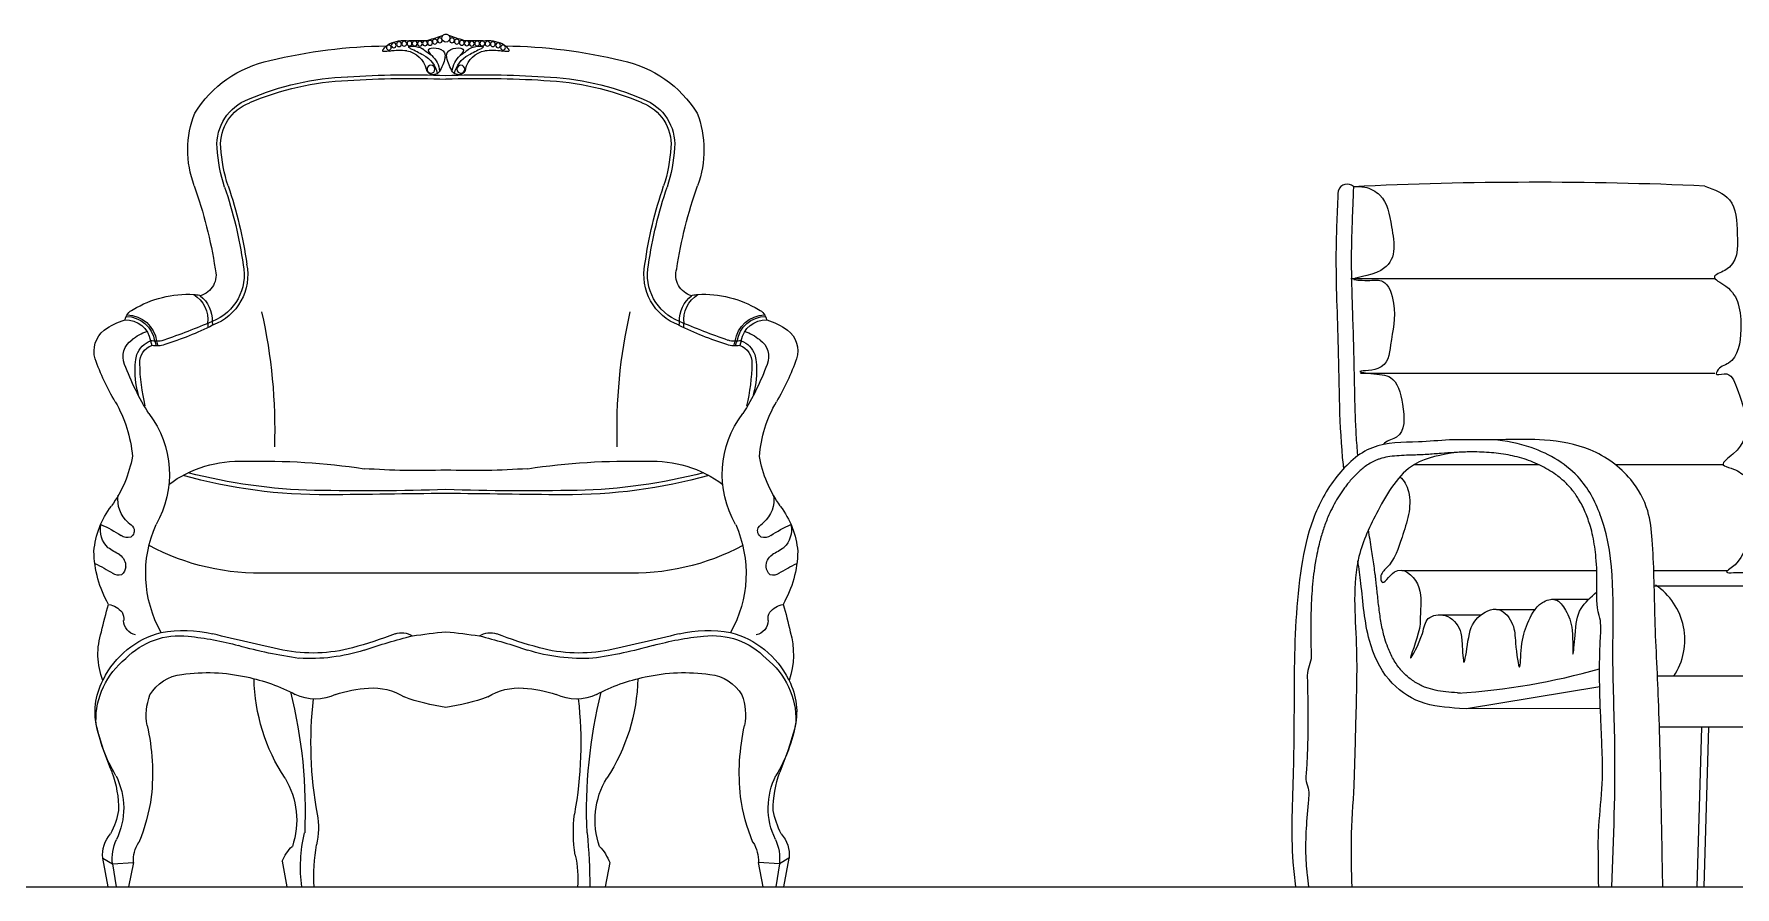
# Model space of a CAD drawing. Header units: inches. Extents: x 11 to 53.5, y 7.4 to 32.2.
# Drawn here: x 47.519 to 49.741, y 25.992 to 27.105 of the extents above; entities that cross this region are included whole.
import ezdxf

# ---------------------------------------------------------------- set-up
doc = ezdxf.new("R2010")
doc.units = ezdxf.units.IN
doc.header["$MEASUREMENT"] = 0
doc.layers.add('02', color=2, linetype='Continuous')
doc.layers.add('1', color=1, linetype='Continuous')

msp = doc.modelspace()

# ---------------------------------------------------------------- linework, layer by layer
at = {"layer": '02'}
for p, q in [((49.7144, 26.7858), (49.2388, 26.7858)), ((47.6707, 26.705), (47.6727, 26.6988)), ((48.4425, 26.705), (48.4405, 26.6988)), ((49.7144, 26.6623), (49.2515, 26.6623)), ((49.4845, 26.543), (49.3214, 26.543)), ((49.7259, 26.543), (49.5845, 26.543)), ((47.8255, 26.4017), (48.2878, 26.4017)), ((49.3054, 26.4051), (49.5601, 26.4051)), ((49.6346, 26.4051), (49.7304, 26.4051)), ((50.0898, 26.3845), (49.6352, 26.3845)), ((49.4293, 26.3541), (49.48, 26.3541)), ((49.5011, 26.3675), (49.5502, 26.3675)), ((49.3557, 26.3472), (49.4086, 26.3472)), ((50.1021, 26.267), (49.6393, 26.267)), ((49.564, 26.2529), (49.39, 26.2243)), ((49.5649, 26.2243), (49.3807, 26.2249)), ((50.0982, 26.2004), (49.642, 26.2004)), ((49.6967, 26.2004), (49.6908, 25.9918)), ((49.7062, 26.2004), (49.7001, 25.9918)), ((47.6085, 26.0292), (47.6209, 26.022)), ((47.6155, 25.9918), (47.6085, 26.0292)), ((47.6209, 26.022), (47.6484, 26.0236)), ((47.6209, 26.022), (47.6258, 25.9918)), ((47.6484, 26.0236), (47.6422, 25.9918)), ((47.8427, 26.0255), (47.8487, 25.9918)), ((48.2706, 26.0236), (48.2646, 25.9918)), ((48.4924, 26.022), (48.4649, 26.0236)), ((48.471, 25.9918), (48.4649, 26.0236)), ((48.4924, 26.022), (48.4875, 25.9918)), ((48.5048, 26.0292), (48.4924, 26.022)), ((48.5048, 26.0292), (48.4978, 25.9918))]:
    msp.add_line(p, q, dxfattribs=at)
for centre, radius, start, end in [((49.234, 26.8975), 0.0119, 46.5935, 161.8883), ((49.481, 21.922), 4.9898, 87.4689, 92.7446), ((49.5893, 26.3144), 0.0858, 326.4534, 56.5303), ((49.3208, 27.1366), 0.8937, 273.7085, 285.777)]:
    msp.add_arc(centre, radius, start, end, dxfattribs=at)
at = {"layer": '02', "extrusion": (0, 0, -1)}
for centre, major_axis, start_param, end_param in [((47.9844, 26.4264), (0.6634, 0.0001), 4.472739, 4.704034), ((47.9948, 27.0712), (-0.0173, 0.0173), 6.080845, 6.358201), ((47.9948, 27.0712), (0.0173, 0.0173), -1.495781, -1.309231), ((47.9821, 27.0877), (-0.00226, 0.00226), 5.497787, 11.780972), ((48.0026, 27.05), (-0.0332, 0.0332), 0.342203, 0.900454), ((47.9885, 27.0906), (-0.00226, 0.00226), 5.497787, 11.780972), ((47.9953, 27.0921), (-0.00226, 0.00226), 5.497787, 11.780972), ((48.0022, 27.0927), (-0.00226, 0.00226), 5.497787, 11.780972), ((48.0091, 27.093), (-0.00226, 0.00226), 5.497787, 11.780972), ((48.0191, 27.2772), (0.1279, 0.1279), 2.279142, 2.417447), ((48.0087, 27.0885), (0.000457, 0.000457), 2.993042, 5.161881), ((48.0145, 27.094), (-0.0061, 0.0061), 4.398292, 4.727234), ((48.0115, 27.081), (-0.0061, 0.0061), 0.428894, 0.824001), ((48.0119, 27.0558), (-0.0239, 0.0239), 0.783397, 1.001621), ((48.0158, 27.093), (-0.00226, 0.00226), 5.497787, 11.780972), ((48.0153, 27.0694), (-0.014, 0.014), 0.981267, 1.369798), ((48.0227, 27.0928), (-0.00226, 0.00226), 5.497787, 11.780972), ((48.0294, 27.0932), (0.00226, 0.00226), 3.926991, 10.210176), ((48.0359, 27.0939), (-0.00226, 0.00226), 5.497787, 11.780972), ((47.856, 27.6453), (-0.4075, 0.4075), 3.578658, 3.614783), ((48.0412, 27.0644), (-0.0161, 0.0161), 0.611121, 1.195264), ((48.0423, 27.0955), (0.00226, 0.00226), 3.926991, 10.210176), ((48.0487, 27.0972), (-0.00226, 0.00226), 5.497787, 11.780972), ((48.0566, 27.1001), (0.00372, 0.00372), 0.063968, 4.648421), ((48.0566, 27.1001), (0.00372, 0.00372), 4.648421, 6.347154), ((48.2573, 27.6453), (-0.4075, 0.4075), 4.239199, 4.275324), ((48.0646, 27.0972), (0.00226, 0.00226), 3.926991, 10.210176), ((48.0721, 27.0644), (0.0161, 0.0161), -1.195264, -0.611121), ((48.071, 27.0955), (0.00226, 0.00226), 3.926991, 10.210176), ((48.0774, 27.0939), (-0.00226, 0.00226), 5.497787, 11.780972), ((48.0942, 27.2772), (-0.1279, 0.1279), 3.865738, 4.004043), ((48.0839, 27.0932), (0.00226, 0.00226), 3.926991, 10.210176), ((48.098, 27.0694), (0.014, 0.014), -1.369798, -0.981267), ((48.0906, 27.0928), (0.00226, 0.00226), 3.926991, 10.210176), ((48.1014, 27.0558), (0.0239, 0.0239), -1.001621, -0.783397), ((48.0975, 27.093), (-0.00226, 0.00226), 5.497787, 11.780972), ((48.1042, 27.093), (-0.00226, 0.00226), 5.497787, 11.780972), ((48.1018, 27.081), (-0.0061, 0.0061), 0.746795, 1.141903), ((48.0988, 27.094), (0.0061, 0.0061), 1.555952, 1.884894), ((48.1046, 27.0885), (-0.000457, 0.000457), 1.121304, 3.290144), ((48.1107, 27.05), (0.0332, 0.0332), -0.900454, -0.342203), ((48.1111, 27.0927), (-0.00226, 0.00226), 5.497787, 11.780972), ((48.118, 27.0921), (0.00226, 0.00226), 3.926991, 10.210176), ((48.1248, 27.0906), (0.00226, 0.00226), 3.926991, 10.210176), ((48.1312, 27.0877), (0.00226, 0.00226), 3.926991, 10.210176), ((48.1185, 27.0712), (-0.0173, 0.0173), 1.309231, 1.495781), ((48.1185, 27.0712), (0.0173, 0.0173), -0.075016, 0.20234), ((48.1289, 26.4264), (-0.6634, 0), 1.579262, 1.810557), ((47.8577, 26.9218), (0.1521, 0.0002), 3.699236, 4.509427), ((47.9754, 27.0839), (0.000947, 0.000947), 2.185137, 4.522716), ((47.9774, 27.1126), (0.0212, 0.0212), 2.155828, 2.413098), ((47.9958, 27.0195), (-0.0459, 0.0459), 0.591867, 0.936711), ((47.9997, 27.0519), (-0.0228, 0.0228), 0.968635, 2.119521), ((58.691, 48.0515), (-16.6375, 16.6375), 4.397363, 4.398156), ((48.1382, 27.2256), (-0.1266, 0.1266), 4.520415, 4.602615), ((48.0124, 27.0479), (0.0236, 0.0236), -0.325392, 0.608767), ((48.0361, 27.0839), (0.00162, 0.00162), 3.284562, 4.773227), ((48.0566, 27.0946), (0.0179, 0.0179), 3.17457, 3.434757), ((48.038, 27.081), (0.00412, 0.00412), -1.420916, -0.913453), ((48.0166, 27.0534), (-0.0227, 0.0227), 1.520044, 2.24355), ((47.9999, 27.0865), (-0.0402, 0.0402), 2.566944, 2.92199), ((48.0472, 27.0772), (-0.00609, 0.00609), 1.143586, 2.653923), ((48.0661, 27.0772), (-0.00609, 0.00609), 5.200059, 6.710395), ((48.1134, 27.0865), (0.0402, 0.0402), 3.361195, 3.716241), ((48.0967, 27.0534), (-0.0227, 0.0227), 5.610432, 6.333938), ((48.1009, 27.0479), (0.0236, 0.0236), 4.103622, 5.037781), ((47.9751, 27.2256), (0.1266, 0.1266), 1.68057, 1.762771), ((48.0567, 27.0946), (0.0179, 0.0179), 1.277632, 1.537819), ((48.0753, 27.081), (0.00412, 0.00412), -0.657344, -0.149881), ((48.0772, 27.0839), (-0.00162, 0.00162), 1.509959, 2.998623), ((48.1136, 27.0519), (0.0228, 0.0228), 4.163665, 5.31455), ((37.4223, 48.0515), (16.6375, 16.6375), 1.88503, 1.885822), ((48.1175, 27.0195), (-0.0459, 0.0459), 0.634086, 0.97893), ((48.1359, 27.1126), (0.0212, 0.0212), 2.299291, 2.556561), ((48.1379, 27.0839), (0.000947, 0.000947), 0.189673, 2.527252), ((48.2556, 26.9218), (0.1521, 0.0001), -1.366192, -0.556001), ((47.9431, 26.6838), (0.3661, 0), 4.307159, 4.672155), ((47.9431, 26.6838), (-0.3613, 0), 1.165052, 1.530541), ((48.0104, 25.7666), (1.2856, 0.0001), 4.648509, 4.748329), ((48.0106, 25.7629), (-1.2845, 0), 1.506896, 1.606688), ((48.04, 27.0613), (-0.00641, 0.00641), 4.563663, 5.292713), ((48.0371, 27.0594), (-0.00363, 0.00363), 5.497787, 11.780972), ((48.0402, 27.0621), (-0.00693, 0.00693), 3.021158, 4.533976), ((48.1027, 25.7651), (-1.2871, 0), 1.534906, 1.634688), ((48.1027, 25.7645), (1.283, 0), 4.676513, 4.776342), ((48.0731, 27.0621), (0.00693, 0.00693), 1.74921, 3.262027), ((48.0762, 27.0594), (0.00363, 0.00363), 3.926991, 10.210176), ((48.0733, 27.0613), (0.00641, 0.00641), 0.990472, 1.719523), ((48.1701, 26.6838), (0.3613, 0.0002), -1.530128, -1.164639), ((48.1701, 26.6838), (0.3661, 0.0001), -1.530183, -1.165188), ((47.8538, 26.9539), (0.1343, 0), 2.787641, 3.509666), ((47.8206, 26.9611), (0.063, 0), 3.074248, 4.357266), ((47.8206, 26.9611), (0.0582, 0), 3.074451, 4.359619), ((48.2926, 26.9611), (0.0582, 0.0001), -1.215281, 0.069886), ((48.2926, 26.9611), (0.063, 0), -1.21515, 0.067868), ((48.2595, 26.9539), (0.1343, 0), -0.367559, 0.354465), ((47.9709, 26.9707), (-0.151, 0.151), 5.188186, 5.43321), ((47.9709, 26.9707), (-0.1476, 0.1476), 5.188408, 5.433245), ((48.1423, 26.9707), (-0.1476, 0.1476), 2.420736, 2.665573), ((48.1423, 26.9707), (0.151, 0.151), 0.849975, 1.094999), ((47.164, 26.7075), (0.5982, 0.0008), -0.339271, -0.152212), ((47.2422, 26.7262), (0.5551, 0.0003), -0.328544, -0.140467), ((47.2422, 26.7262), (-0.5599, 0.0008), 2.811247, 2.998968), ((48.871, 26.7262), (-0.5599, 0.0007), 0.139962, 0.327683), ((48.871, 26.7262), (0.5551, 0.0012), 3.284752, 3.472829), ((48.9493, 26.7075), (0.5982, 0.0007), 3.296316, 3.483376), ((47.7284, 26.7908), (0.0198, 0.0198), 0.489769, 2.096348), ((47.7279, 26.7909), (0.0652, 0.0001), -0.203639, 1.203865), ((47.7277, 26.791), (-0.0701, 0), 2.93891, 4.359832), ((48.3854, 26.791), (0.0701, 0), 1.923352, 3.344274), ((48.3853, 26.7909), (0.0652, 0), 1.939866, 3.34737), ((48.3849, 26.7908), (-0.0198, 0.0198), 4.186397, 5.794396), ((47.7197, 26.6268), (-0.1388, 0), 1.028098, 1.626149), ((47.7062, 26.7321), (-0.0279, 0.0279), 1.35344, 2.471685), ((47.7174, 26.6605), (0.0745, 0.0745), -0.689319, -0.621474), ((47.7096, 26.7309), (-0.0296, 0.0296), 1.425962, 1.45637), ((47.7096, 26.7309), (-0.0296, 0.0296), 1.45637, 2.376501), ((48.4036, 26.7309), (0.0296, 0.0296), 3.906684, 4.828833), ((48.407, 26.7321), (-0.0279, 0.0279), 5.382296, 6.500541), ((48.4036, 26.7309), (0.0296, 0.0296), -1.454352, -1.425962), ((48.3958, 26.6607), (-0.0744, 0.0744), 0.62143, 0.689363), ((48.3934, 26.6268), (0.1388, 0), 4.657034, 5.255086), ((47.6598, 26.6528), (-0.0583, 0.0583), 0.142484, 0.51077), ((47.656, 26.7286), (-0.0133, 0.0133), 5.688431, 6.637316), ((47.6389, 26.7), (-0.0227, 0.0227), 0.740227, 2.201004), ((47.6389, 26.699), (0.0266, 0.0266), -0.784569, 0.640851), ((47.6389, 26.6987), (-0.0284, 0.0284), 0.816561, 2.219389), ((47.1383, 26.5893), (0.6947, 0.0003), -0.222319, 0.033182), ((48.9749, 26.5893), (0.6947, 0.0006), 3.10967, 3.365171), ((48.4743, 26.6987), (0.0284, 0.0284), 4.063796, 5.466624), ((48.4743, 26.699), (-0.0266, 0.0266), 5.642334, 7.067754), ((48.4743, 26.7), (-0.0227, 0.0227), 5.652978, 7.113755), ((48.4572, 26.7286), (0.0133, 0.0133), -0.354131, 0.594754), ((48.4534, 26.6528), (-0.0583, 0.0583), 1.060027, 1.428313), ((47.6315, 26.6916), (-0.0244, 0.0244), 5.196621, 6.408942), ((47.6894, 26.6519), (-0.049, 0.049), 0.118011, 0.442771), ((47.3878, 27.5778), (0.9224, 0.0035), 1.169499, 1.243671), ((47.5579, 27.1177), (-0.4379, 0.0022), 4.248437, 4.402519), ((47.7009, 26.7233), (0.0317, 0.0317), 0.689613, 0.812684), ((46.9982, 26.6816), (-0.5337, 0.5337), 2.29189, 2.298706), ((48.5553, 27.1177), (0.438, 0.0003), 1.876331, 2.030412), ((49.115, 26.6816), (-0.5337, 0.5337), 5.555275, 5.562092), ((48.7253, 27.5778), (0.9224, 0.0018), 1.903665, 1.977836), ((48.4123, 26.7233), (0.0317, 0.0317), 3.899705, 4.022776), ((48.4237, 26.6519), (-0.049, 0.049), 1.128025, 1.452785), ((48.4817, 26.6916), (0.0244, 0.0244), -0.125756, 1.086564), ((47.6617, 26.6841), (-0.0189, 0.0189), 5.112282, 6.469984), ((47.6837, 26.6742), (-0.0236, 0.0236), 5.884465, 6.668282), ((47.68, 26.6769), (0.0164, 0.0164), 3.854465, 5.175412), ((47.6782, 26.7374), (0.0235, 0.0235), 2.071274, 2.583656), ((47.679, 26.729), (0.0218, 0.0218), 2.013477, 2.562983), ((47.6367, 26.6889), (0.03, 0.03), 0.411019, 0.563684), ((47.6063, 26.681), (0.0538, 0.0538), 0.476166, 0.556988), ((48.4342, 26.729), (0.0218, 0.0218), 2.149406, 2.698912), ((48.435, 26.7374), (-0.0235, 0.0235), 3.69953, 4.211911), ((48.5069, 26.681), (0.0538, 0.0538), 4.155401, 4.236223), ((48.4765, 26.6889), (0.03, 0.03), 4.148705, 4.30137), ((48.4331, 26.6769), (0.0164, 0.0164), -0.463023, 0.857924), ((48.4295, 26.6742), (-0.0236, 0.0236), 1.1857, 1.969516), ((48.4515, 26.6841), (0.0189, 0.0189), -0.186799, 1.170903), ((47.8716, 26.7742), (-0.2039, 0.2039), 4.954971, 5.169962), ((47.9639, 26.796), (-0.349, 0.0018), -0.568015, -0.362006), ((47.7578, 26.6654), (0.0758, 0.0758), 3.632004, 4.128223), ((47.9007, 26.678), (-0.1724, 0.1724), 5.257503, 5.486324), ((48.1493, 26.796), (0.349, 0.0015), 0.361159, 0.567168), ((48.2125, 26.678), (-0.1724, 0.1724), 2.367658, 2.596479), ((48.3554, 26.6654), (0.0758, 0.0758), 0.584166, 1.080385), ((48.2415, 26.7742), (-0.2039, 0.2039), 2.684019, 2.899011), ((47.478, 26.5402), (0.1696, 0.0002), -0.524213, -0.080271), ((48.6352, 26.5402), (0.1696, 0.0001), 3.22338, 3.667321), ((47.5644, 26.5304), (0.1311, 0), -0.649775, 0.522401), ((48.5488, 26.5304), (0.1311, 0), 2.619434, 3.79161), ((47.4941, 26.5804), (-0.1552, 0.0002), 3.311178, 3.76821), ((48.6191, 26.5804), (-0.1552, 0.0001), -0.628756, -0.171724), ((47.7866, 26.3934), (-0.1543, 0), 0.933285, 1.619436), ((47.9032, 27.2422), (0.733, 0.0002), 1.595823, 1.823729), ((47.8178, 25.6661), (-0.8817, 0.0001), 1.543918, 1.720874), ((48.021, 27.5646), (-1.0292, 0.0001), 4.677715, 4.781654), ((48.0922, 27.5646), (1.0292, 0), 1.501449, 1.605388), ((48.2954, 25.6661), (0.8817, 0), 4.562264, 4.73922), ((48.2101, 27.2422), (-0.733, 0.0001), 4.459598, 4.687504), ((48.3266, 26.3934), (0.1543, 0), 4.663837, 5.349988), ((47.8984, 27.19), (-0.6863, 0), 4.705556, 4.985381), ((47.9523, 29.8173), (3.3084, 0.0001), 1.539301, 1.591167), ((48.161, 29.8173), (3.3084, 0), 1.550483, 1.602348), ((48.2149, 27.19), (0.6863, 0), 1.297792, 1.577617), ((47.7118, 26.4197), (0.0816, 0.0816), 4.016808, 4.572428), ((47.6672, 26.497), (0.0276, 0.0276), 3.072205, 4.084906), ((46.9026, 112.6592), (86.1577, 0.7904), 1.566576, 1.568359), ((49.2107, 112.6629), (86.1625, 0.6589), 1.590055, 1.591837), ((48.446, 26.497), (0.0276, 0.0276), 0.627483, 1.640184), ((48.4013, 26.4197), (0.0816, 0.0816), 0.139961, 0.695581), ((47.5426, 26.3176), (-0.1134, 0.1134), 1.191254, 1.379039), ((47.6263, 26.4446), (0.0195, 0.0195), -0.197174, 0.161422), ((47.8226, 26.4012), (-0.1581, 0), -0.510229, 0.41572), ((48.2906, 26.4012), (0.1581, 0), -0.415721, 0.510228), ((48.487, 26.4446), (-0.0195, 0.0195), 6.121764, 6.480359), ((48.5707, 26.3176), (0.1134, 0.1134), -1.379039, -1.191254), ((47.6381, 26.4582), (-0.0232, 0.0232), 4.705053, 5.690287), ((47.6405, 26.4617), (0.00982, 0.00982), 2.028342, 2.989144), ((47.6395, 26.4569), (0.00704, 0.00704), 0.391151, 1.781235), ((48.4738, 26.4569), (-0.00704, 0.00704), 4.501951, 5.892034), ((48.4728, 26.4617), (-0.00982, 0.00982), 3.294041, 4.254843), ((48.4752, 26.4582), (-0.0232, 0.0232), 2.163695, 3.148929), ((47.7424, 26.433), (0.1456, 0.0002), 2.62377, 3.123152), ((47.6993, 26.5586), (-0.1059, 0.1059), 4.4033, 4.524057), ((47.6195, 26.4104), (0.0133, 0.0133), -0.155804, 0.822133), ((47.8127, 26.7051), (-0.3037, 0), 4.670194, 5.205673), ((48.3006, 26.7051), (-0.3037, 0), 4.218945, 4.754423), ((48.4938, 26.4104), (-0.0133, 0.0133), 5.461052, 6.438989), ((48.414, 26.5586), (-0.1059, 0.1059), 3.329925, 3.450682), ((48.3717, 26.4328), (0.1446, 0.0001), 0.019974, 0.522258), ((47.5075, 26.2217), (0.1504, 0.1504), -0.344609, -0.21958), ((47.6294, 26.4127), (-0.00987, 0.00987), 3.67097, 4.526153), ((47.6234, 26.4108), (0.0106, 0.0106), 0.859292, 1.667887), ((48.4899, 26.4108), (-0.0106, 0.0106), 4.615298, 5.423893), ((48.4839, 26.4127), (0.00987, 0.00987), 1.757032, 2.612215), ((48.6058, 26.2217), (-0.1504, 0.1504), 0.21958, 0.344609), ((48.0216, 26.236), (0.3, 0.3), 4.13823, 4.225333), ((47.6108, 26.3313), (0.0211, 0.0211), -0.602575, 0.086745), ((48.5025, 26.3313), (-0.0211, 0.0211), 6.19644, 6.88576), ((48.0916, 26.236), (0.3, 0.3), 0.48686, 0.574161), ((47.6179, 26.3419), (-0.0127, 0.0127), 1.8563, 2.48186), ((47.6552, 26.3399), (0.0138, 0.0138), 2.557347, 3.912989), ((48.4581, 26.3399), (-0.0138, 0.0138), 2.370196, 3.725838), ((48.4954, 26.3419), (0.0127, 0.0127), 3.801325, 4.426885), ((47.6976, 26.2956), (-0.0955, 0.0001), -0.366688, 0.312555), ((47.7137, 26.2109), (-0.1167, 0.0001), 0.459967, 1.319473), ((47.7086, 26.2224), (0.0974, 0), 3.908376, 4.830408), ((47.7142, 26.1629), (-0.1637, 0), 1.38985, 1.803945), ((47.6824, 25.9316), (-0.3893, 0.0001), 1.667452, 1.839591), ((48.373, 28.8082), (-2.5624, 0.0022), -1.363598, -1.326913), ((47.7671, 26.9105), (-0.4449, 0.4449), 3.564554, 3.657706), ((48.1971, 25.5774), (0.7647, 0.0016), 4.385423, 4.471206), ((47.9988, 26.2979), (-0.0182, 0.0182), 0.445041, 1.360236), ((48.1237, 25.6124), (-0.5061, 0.5061), 0.629863, 0.691547), ((47.9899, 25.6124), (-0.5061, 0.5061), 0.878805, 0.940488), ((48.1145, 26.2979), (-0.0182, 0.0182), 0.21056, 1.125756), ((47.9166, 25.5773), (-0.7647, 0.0013), 1.811934, 1.897717), ((48.3462, 26.9105), (0.4449, 0.4449), 2.625479, 2.718631), ((47.7403, 28.8082), (2.5624, 0.0004), 1.326211, 1.362896), ((48.4311, 25.9318), (0.3893, 0.0002), 4.443251, 4.615389), ((48.3991, 26.1629), (0.1637, 0), 4.479315, 4.893409), ((48.4048, 26.2225), (-0.0974, 0), 1.45263, 2.374662), ((48.3996, 26.2109), (0.1167, 0.0001), -1.319673, -0.460167), ((48.4053, 26.2957), (-0.0745, 0.0745), 2.074124, 2.687643), ((47.7021, 26.2094), (-0.1026, 0), -0.023988, 0.90149), ((47.9467, 26.8754), (-0.5909, 0), -1.431587, -1.29508), ((47.8829, 26.4964), (0.1992, 0), 1.308827, 1.769575), ((47.8785, 26.5261), (0.2362, 0), 1.263363, 1.629048), ((48.2348, 26.5262), (-0.2362, 0), 4.653607, 5.019292), ((48.2304, 26.4964), (-0.1992, 0), 4.513623, 4.974371), ((48.1663, 26.8755), (-0.5909, 0.0005), 4.435393, 4.571901), ((48.4113, 26.2096), (-0.1026, 0.0001), 2.238987, 3.164466), ((47.7176, 26.2141), (0.0392, 0.0392), 4.466551, 5.39294), ((47.7451, 26.0378), (0.2338, 0), 4.569693, 4.932651), ((47.749, 26.0344), (-0.2363, 0.0004), 1.770141, 2.057539), ((48.3643, 26.0344), (-0.2363, 0.0004), 1.080741, 1.368139), ((48.3682, 26.0378), (-0.2338, 0), 1.3505, 1.713458), ((48.3957, 26.2141), (0.0392, 0.0392), -0.680551, 0.245838), ((47.6874, 26.2204), (0.089, 0.0001), 2.885658, 3.621804), ((47.687, 26.2197), (-0.0629, 0.0629), 5.985597, 6.003266), ((47.7379, 26.2163), (0.0514, 0.0514), 3.738736, 4.295784), ((48.0498, 26.2684), (0.2438, 0.0001), 2.557303, 3.122808), ((47.2312, 26.0907), (-0.6416, 0.0001), 2.896454, 3.185702), ((47.8864, 26.2992), (-0.0439, 0.0439), 3.492209, 4.369344), ((47.9629, 26.1005), (0.1068, 0.1068), -1.124991, -0.834297), ((47.9616, 26.1765), (0.0531, 0.0531), -0.867167, -0.217875), ((48.1517, 26.1765), (-0.0531, 0.0531), 0.217875, 0.867167), ((48.1504, 26.1005), (-0.1068, 0.1068), 0.834297, 1.124991), ((48.2269, 26.2992), (0.0439, 0.0439), 1.913841, 2.790976), ((48.8815, 26.0908), (0.641, 0.0003), 3.097472, 3.386995), ((48.0635, 26.2684), (0.2438, 0.0001), 0.019323, 0.584828), ((48.3754, 26.2163), (-0.0514, 0.0514), 1.987401, 2.544449), ((48.4263, 26.2197), (-0.0629, 0.0629), 1.850716, 1.868385), ((48.4259, 26.2204), (0.089, 0.0001), -0.478049, 0.258097), ((48.3923, 26.1792), (-0.5119, 0.0001), -0.181328, 0.113665), ((48.0967, 26.502), (-0.1971, 0.1971), 4.071248, 4.273675), ((48.0166, 26.502), (-0.1971, 0.1971), 3.580306, 3.782734), ((47.721, 26.1792), (0.5119, 0.0001), -0.113651, 0.181342), ((47.8019, 26.2428), (0.2056, 0.0004), 2.602775, 2.968415), ((47.3847, 26.1398), (0.2887, 0), -0.219771, 0.104885), ((48.7286, 26.1398), (-0.2887, 0), -0.104874, 0.219782), ((48.3115, 26.2429), (0.2056, 0.0005), 0.177284, 0.542924), ((48.0152, 26.3078), (0.3028, 0.3028), 3.52866, 3.667104), ((48.0981, 26.3078), (0.3028, 0.3028), 1.045285, 1.183729), ((47.4894, 26.0935), (-0.0987, 0.0987), 2.003765, 2.369855), ((47.5417, 26.0947), (0.094, 0), -0.465644, 0.451984), ((47.7549, 26.0791), (0.1068, 0.0001), -0.537831, 0.327983), ((48.3584, 26.0791), (0.1068, 0.0001), 2.814856, 3.680671), ((48.5717, 26.095), (0.094, 0), 2.689509, 3.607137), ((48.6239, 26.0935), (0.0987, 0.0987), 3.91333, 4.27942), ((47.4293, 26.1439), (-0.1732, 0.1732), 2.496754, 2.749716), ((48.684, 26.1439), (0.1732, 0.1732), 3.53347, 3.786431), ((47.5231, 26.1108), (0.0761, 0.0761), 0.964225, 1.264332), ((47.7869, 26.0693), (0.073, 0.073), 0.613162, 1.005105), ((48.4073, 26.0633), (-0.1302, 0.1302), 5.333384, 5.626715), ((48.5902, 26.1108), (0.0761, 0.0761), 3.448057, 3.748164), ((47.6499, 26.0336), (0.0295, 0.0295), 3.822949, 4.649669), ((47.6831, 26.028), (0.0441, 0.0441), 3.827361, 4.35125), ((47.6919, 26.0261), (-0.0308, 0.0308), 5.441024, 6.079788), ((47.8963, 26.0028), (-0.0412, 0.0412), 5.8979, 6.302229), ((48.0513, 26.018), (-0.1846, 0), -0.142817, 0.242012), ((48.1226, 26.0055), (0.1686, 0.1686), 3.869235, 4.100747), ((47.5444, 25.9924), (-0.7002, 0.0014), 3.039665, 3.140512), ((48.2087, 25.9996), (0.047, 0.047), 0.037544, 0.415988), ((48.4214, 26.0261), (-0.0308, 0.0308), 1.774194, 2.412958), ((48.4303, 26.0282), (-0.0441, 0.0441), 1.93149, 2.455379), ((48.4634, 26.0336), (-0.0295, 0.0295), 1.633516, 2.460236), ((48.0934, 26.0021), (0.096, 0.096), 0.554929, 0.861874)]:
    msp.add_ellipse(centre, major_axis=major_axis, ratio=1, start_param=start_param, end_param=end_param, dxfattribs=at)
at = {"layer": '02'}
for points, knots in [([(49.2296, 26.5383), (49.2294, 26.5399), (49.2237, 26.5921), (49.2242, 26.6863), (49.2181, 26.8056), (49.2214, 26.874), (49.2227, 26.9012)], [386.298258, 386.298258, 386.298258, 386.298258, 391.177583, 544.140497, 667.993584, 749.48832, 749.48832, 749.48832, 749.48832]), ([(49.2421, 26.9062), (49.2471, 26.9064), (49.2595, 26.9066), (49.2856, 26.8925), (49.2926, 26.85), (49.3026, 26.7936), (49.226, 26.7851), (49.2636, 26.7832), (49.2865, 26.7856), (49.3001, 26.7432), (49.2906, 26.7085), (49.2873, 26.6644), (49.2398, 26.666), (49.2716, 26.6606), (49.2968, 26.661), (49.3085, 26.621), (49.3104, 26.5789), (49.2863, 26.5751), (49.2817, 26.5701), (49.2811, 26.5694)], [1.877827, 1.877827, 1.877827, 1.877827, 16.854995, 38.879221, 83.134678, 141.862266, 178.737315, 199.509724, 216.404172, 248.256941, 302.777775, 338.125064, 361.76984, 376.256447, 402.683938, 440.945767, 484.376065, 501.757875, 504.493848, 504.493848, 504.493848, 504.493848]), ([(49.248, 26.5548), (49.2479, 26.5559), (49.2478, 26.5569), (49.2473, 26.5626), (49.247, 26.5672), (49.246, 26.5809), (49.2455, 26.5902), (49.2443, 26.618), (49.2439, 26.6368), (49.2434, 26.6627), (49.2433, 26.6697), (49.243, 26.6835), (49.2429, 26.6902), (49.2425, 26.7037), (49.2423, 26.7104), (49.2417, 26.7305), (49.2412, 26.7438), (49.2405, 26.7657), (49.2403, 26.7744), (49.24, 26.7897), (49.2399, 26.7965), (49.2398, 26.8076), (49.2398, 26.8121), (49.2399, 26.8203), (49.2399, 26.8242), (49.24, 26.832), (49.2401, 26.8358), (49.2404, 26.8475), (49.2407, 26.8553), (49.2415, 26.8752), (49.242, 26.8874), (49.2426, 26.9062)], [401.143509, 401.143509, 401.143509, 401.143509, 404.434896, 404.434896, 418.59168, 418.59168, 446.905248, 446.905248, 503.532383, 503.532383, 524.645952, 524.645952, 544.644659, 544.644659, 564.643366, 564.643366, 604.640779, 604.640779, 630.805133, 630.805133, 651.319879, 651.319879, 664.821085, 664.821085, 676.659038, 676.659038, 688.496991, 688.496991, 712.172896, 712.172896, 748.898465, 748.898465, 748.898465, 748.898465]), ([(49.7013, 26.9069), (49.7139, 26.9023), (49.7417, 26.8917), (49.7438, 26.8429), (49.7453, 26.8004), (49.7053, 26.7888), (49.7353, 26.7745), (49.7472, 26.7522), (49.7498, 26.7163), (49.7439, 26.676), (49.7193, 26.6711), (49.7143, 26.6587), (49.735, 26.6665), (49.7456, 26.635), (49.7595, 26.6012), (49.7526, 26.5644), (49.7183, 26.5432), (49.7408, 26.5376), (49.7627, 26.5237), (49.7713, 26.4832), (49.7568, 26.4431), (49.7498, 26.4171), (49.7234, 26.4001), (49.7569, 26.4051), (49.7712, 26.3971), (49.7761, 26.3864), (49.7772, 26.384)], [1.427765, 1.427765, 1.427765, 1.427765, 38.207858, 84.356095, 134.310397, 150.336268, 169.978492, 198.132141, 231.746178, 278.440856, 296.679435, 300.325627, 310.709641, 334.374048, 379.987134, 427.093382, 445.868158, 457.230209, 478.995254, 529.054443, 561.214553, 606.702228, 614.087925, 633.736029, 660.568664, 668.303967, 668.303967, 668.303967, 668.303967]), ([(49.6463, 25.9918), (49.6457, 26.0296), (49.6442, 26.1109), (49.6417, 26.2296), (49.6353, 26.3429), (49.6349, 26.4253), (49.6286, 26.4862), (49.6035, 26.5312), (49.5546, 26.5663), (49.4953, 26.5768), (49.4335, 26.5754), (49.3923, 26.5758), (49.3676, 26.5756)], [15.307351, 15.307351, 15.307351, 15.307351, 128.912265, 259.022497, 371.606875, 468.92454, 506.87569, 553.547323, 618.964806, 680.139915, 730.574729, 804.555333, 804.555333, 804.555333, 804.555333]), ([(49.3676, 26.5756), (49.3542, 26.5746), (49.3208, 26.5716), (49.2646, 26.573), (49.2166, 26.5281), (49.1868, 26.4731), (49.1677, 26.3845), (49.164, 26.2742), (49.1651, 26.1455), (49.1595, 26.0529), (49.1652, 26.0026), (49.1665, 25.9918)], [727.758371, 727.758371, 727.758371, 727.758371, 768.373591, 828.876528, 888.438032, 952.789064, 1015.844136, 1157.966975, 1282.958349, 1402.376524, 1434.948299, 1434.948299, 1434.948299, 1434.948299]), ([(49.5626, 25.9918), (49.5625, 26.009), (49.5623, 26.0262), (49.5616, 26.0805), (49.5687, 26.1174), (49.5673, 26.1631), (49.567, 26.1719), (49.5663, 26.1896), (49.5659, 26.1985), (49.5648, 26.2252), (49.5641, 26.2431), (49.5638, 26.2669), (49.5638, 26.2726), (49.5638, 26.2831), (49.5639, 26.2879), (49.5641, 26.2972), (49.5642, 26.3017), (49.5646, 26.3107), (49.5648, 26.3152), (49.5655, 26.3286), (49.566, 26.3374), (49.5595, 26.3593), (49.5601, 26.3722), (49.5605, 26.3975), (49.5602, 26.4099), (49.5582, 26.4315), (49.5569, 26.4407), (49.554, 26.4541), (49.553, 26.4584), (49.5508, 26.4657), (49.5498, 26.4688), (49.5476, 26.4749), (49.5464, 26.4779), (49.5426, 26.4869), (49.5397, 26.4926), (49.5337, 26.5024), (49.5308, 26.5066), (49.5261, 26.5124), (49.5245, 26.5142), (49.5212, 26.5177), (49.5195, 26.5194), (49.5142, 26.5243), (49.5104, 26.5274), (49.4999, 26.5349), (49.4929, 26.539), (49.4817, 26.5444), (49.4778, 26.5461), (49.4661, 26.5505), (49.4582, 26.5528), (49.4422, 26.5564), (49.434, 26.5576), (49.4173, 26.5593), (49.4089, 26.5597), (49.3972, 26.5598), (49.394, 26.5598), (49.388, 26.5596), (49.3852, 26.5595), (49.3796, 26.5593), (49.3767, 26.5591), (49.3682, 26.5586), (49.3625, 26.5582), (49.3536, 26.5575), (49.3506, 26.5573), (49.3413, 26.5566), (49.3351, 26.5562), (49.3275, 26.5559), (49.3264, 26.5558), (49.3241, 26.5557), (49.3229, 26.5557), (49.3195, 26.5556), (49.3172, 26.5555), (49.3105, 26.5553), (49.3061, 26.5551), (49.2978, 26.5546), (49.2937, 26.5542), (49.2861, 26.5531), (49.2825, 26.5524), (49.2777, 26.5511), (49.2762, 26.5506), (49.2742, 26.5499), (49.2736, 26.5497), (49.2724, 26.5492), (49.2718, 26.549), (49.27, 26.5482), (49.2688, 26.5476), (49.2652, 26.5458), (49.2628, 26.5444), (49.2568, 26.5403), (49.2531, 26.5374), (49.246, 26.531), (49.2426, 26.5274), (49.2377, 26.5218), (49.2361, 26.5199), (49.2333, 26.5163), (49.232, 26.5147), (49.2294, 26.5112), (49.2282, 26.5095), (49.2246, 26.5043), (49.2224, 26.5007), (49.216, 26.4899), (49.2122, 26.4823), (49.2067, 26.4694), (49.2047, 26.4641), (49.2011, 26.4533), (49.1995, 26.4478), (49.1959, 26.4338), (49.1941, 26.4253), (49.1917, 26.4111), (49.1909, 26.4055), (49.1895, 26.3944), (49.1889, 26.3887), (49.1875, 26.3719), (49.187, 26.3605), (49.1863, 26.3306), (49.1866, 26.3119), (49.1872, 26.284), (49.1817, 26.277), (49.1821, 26.259), (49.1823, 26.25), (49.1828, 26.2229), (49.1829, 26.2048), (49.1824, 26.1791), (49.1821, 26.1716), (49.1816, 26.1584), (49.1813, 26.1526), (49.1807, 26.1436), (49.1805, 26.1403), (49.1799, 26.1337), (49.1797, 26.1304), (49.1846, 26.1187), (49.184, 26.1122), (49.1823, 26.093), (49.1812, 26.0805), (49.1797, 26.0558), (49.1794, 26.0437), (49.1799, 26.0298), (49.18, 26.0279), (49.1802, 26.0245), (49.1803, 26.023), (49.1805, 26.02), (49.1806, 26.0185), (49.181, 26.0139), (49.1813, 26.0109), (49.1823, 26.0025), (49.1829, 25.9972), (49.1836, 25.9918)], [4.008734, 4.008734, 4.008734, 4.008734, 55.603648, 55.603648, 166.810943, 166.810943, 193.571091, 193.571091, 220.331239, 220.331239, 273.851536, 273.851536, 290.491651, 290.491651, 304.55255, 304.55255, 317.602111, 317.602111, 330.651671, 330.651671, 356.750793, 356.750793, 395.539341, 395.539341, 434.327888, 434.327888, 464.830811, 464.830811, 479.379862, 479.379862, 490.082531, 490.082531, 500.785199, 500.785199, 522.190536, 522.190536, 539.757477, 539.757477, 548.132126, 548.132126, 556.506776, 556.506776, 573.256074, 573.256074, 599.933034, 599.933034, 614.07576, 614.07576, 640.793735, 640.793735, 667.51171, 667.51171, 694.229686, 694.229686, 704.386217, 704.386217, 713.202293, 713.202293, 722.018369, 722.018369, 739.65052, 739.65052, 748.751651, 748.751651, 766.953913, 766.953913, 770.279381, 770.279381, 773.604848, 773.604848, 780.255783, 780.255783, 793.557652, 793.557652, 806.859522, 806.859522, 820.161392, 820.161392, 825.984334, 825.984334, 828.572472, 828.572472, 831.16061, 831.16061, 836.336885, 836.336885, 846.689436, 846.689436, 862.900797, 862.900797, 879.112158, 879.112158, 886.982067, 886.982067, 893.848215, 893.848215, 900.714363, 900.714363, 914.446659, 914.446659, 941.91125, 941.91125, 960.277562, 960.277562, 978.643875, 978.643875, 1006.195501, 1006.195501, 1023.75735, 1023.75735, 1041.319198, 1041.319198, 1076.442895, 1076.442895, 1133.260039, 1133.260039, 1160.12321, 1160.12321, 1186.986382, 1186.986382, 1240.712726, 1240.712726, 1262.868417, 1262.868417, 1279.696201, 1279.696201, 1289.402668, 1289.402668, 1299.109136, 1299.109136, 1318.522072, 1318.522072, 1356.675644, 1356.675644, 1394.829216, 1394.829216, 1400.857004, 1400.857004, 1405.669466, 1405.669466, 1410.481928, 1410.481928, 1420.106851, 1420.106851, 1436.461291, 1436.461291, 1436.461291, 1436.461291]), ([(49.3771, 26.5591), (49.3574, 26.556), (49.3114, 26.5486), (49.2748, 26.4864), (49.238, 26.4094), (49.2487, 26.3099), (49.2448, 26.2111), (49.2434, 26.1256), (49.2381, 26.0563), (49.2394, 26.0121), (49.2401, 25.9918)], [0, 0, 0, 0, 57.423081, 134.061252, 199.083969, 313.565671, 422.337839, 498.281483, 569.740337, 630.748614, 630.748614, 630.748614, 630.748614]), ([(49.5798, 25.9918), (49.5823, 26.0547), (49.5861, 26.1572), (49.5783, 26.3172), (49.5868, 26.438), (49.5391, 26.533), (49.4834, 26.5662), (49.4413, 26.5742), (49.4243, 26.5757)], [3.839194, 3.839194, 3.839194, 3.839194, 192.518195, 310.757888, 486.919636, 543.98602, 619.947526, 671.05726, 671.05726, 671.05726, 671.05726]), ([(49.3028, 26.5272), (49.3088, 26.5231), (49.3216, 26.4949), (49.307, 26.4532), (49.2949, 26.4148), (49.2764, 26.4002), (49.28, 26.3823), (49.2993, 26.4178), (49.3342, 26.3861), (49.3288, 26.3547), (49.3306, 26.3253), (49.3065, 26.27), (49.3337, 26.3192), (49.3361, 26.3453), (49.3659, 26.3503), (49.3828, 26.3296), (49.3841, 26.3096), (49.3863, 26.2703), (49.3922, 26.3199), (49.3989, 26.3433), (49.4331, 26.3618), (49.4532, 26.334), (49.4531, 26.3118), (49.46, 26.2623), (49.4611, 26.3114), (49.4684, 26.335), (49.4818, 26.3622), (49.5077, 26.3708), (49.5221, 26.3496), (49.5297, 26.3309), (49.5281, 26.2797), (49.5326, 26.3287), (49.5347, 26.3546), (49.5523, 26.3701), (49.5603, 26.3772)], [558.612464, 558.612464, 558.612464, 558.612464, 580.817797, 640.957251, 685.871345, 699.879993, 706.482448, 727.728607, 761.338078, 799.088274, 819.845741, 860.402856, 896.313951, 917.234367, 939.602008, 967.079067, 984.109937, 1008.84747, 1036.528073, 1070.196786, 1099.312485, 1125.888764, 1150.795398, 1182.300138, 1208.325708, 1240.35894, 1273.782304, 1291.069139, 1310.005909, 1338.025339, 1369.127816, 1393.865347, 1429.679278, 1459.917261, 1459.917261, 1459.917261, 1459.917261]), ([(49.3822, 26.2449), (49.3768, 26.2453), (49.3716, 26.2456), (49.3617, 26.2466), (49.3569, 26.2472), (49.3479, 26.2488), (49.3436, 26.2499), (49.3386, 26.2515), (49.3376, 26.2519), (49.3356, 26.2526), (49.3345, 26.253), (49.3315, 26.2543), (49.3295, 26.2553), (49.3231, 26.2587), (49.3188, 26.2616), (49.312, 26.2671), (49.3093, 26.2695), (49.3059, 26.2731), (49.305, 26.2742), (49.3023, 26.2773), (49.3006, 26.2795), (49.2974, 26.2841), (49.2959, 26.2865), (49.2917, 26.2939), (49.2892, 26.2991), (49.2857, 26.3082), (49.2845, 26.3118), (49.2816, 26.3215), (49.2802, 26.3276), (49.2778, 26.3402), (49.2768, 26.3466), (49.2751, 26.3598), (49.2743, 26.3666), (49.2733, 26.3765), (49.273, 26.3796), (49.2724, 26.3848), (49.2722, 26.3869), (49.2717, 26.3908), (49.2715, 26.3926), (49.2711, 26.3963), (49.2709, 26.3981), (49.2702, 26.4036), (49.2697, 26.4072), (49.2682, 26.418), (49.2671, 26.4252), (49.2646, 26.441), (49.2632, 26.4496), (49.2618, 26.4581)], [0, 0, 0, 0, 15.914596, 15.914596, 31.829192, 31.829192, 47.743789, 47.743789, 51.908114, 51.908114, 56.07244, 56.07244, 64.401092, 64.401092, 83.371267, 83.371267, 96.51688, 96.51688, 101.65884, 101.65884, 111.942759, 111.942759, 122.226677, 122.226677, 142.215349, 142.215349, 155.291981, 155.291981, 176.100638, 176.100638, 196.909295, 196.909295, 217.717952, 217.717952, 226.883473, 226.883473, 233.120799, 233.120799, 238.48594, 238.48594, 243.85108, 243.85108, 254.581361, 254.581361, 276.041922, 276.041922, 301.914438, 301.914438, 301.914438, 301.914438]), ([(49.3807, 26.2249), (49.3633, 26.2262), (49.3289, 26.2287), (49.2833, 26.2612), (49.2577, 26.3189), (49.2542, 26.373), (49.2495, 26.4077), (49.248, 26.4174)], [0, 0, 0, 0, 51.682523, 101.962592, 158.927286, 234.778058, 263.97019, 263.97019, 263.97019, 263.97019])]:
    msp.add_open_spline(points, degree=3, knots=knots, dxfattribs=at)
at = {"layer": '1'}
msp.add_line((32.8586, 25.9918), (53.1849, 25.9918), dxfattribs=at)

doc.saveas('drawing.dxf')
